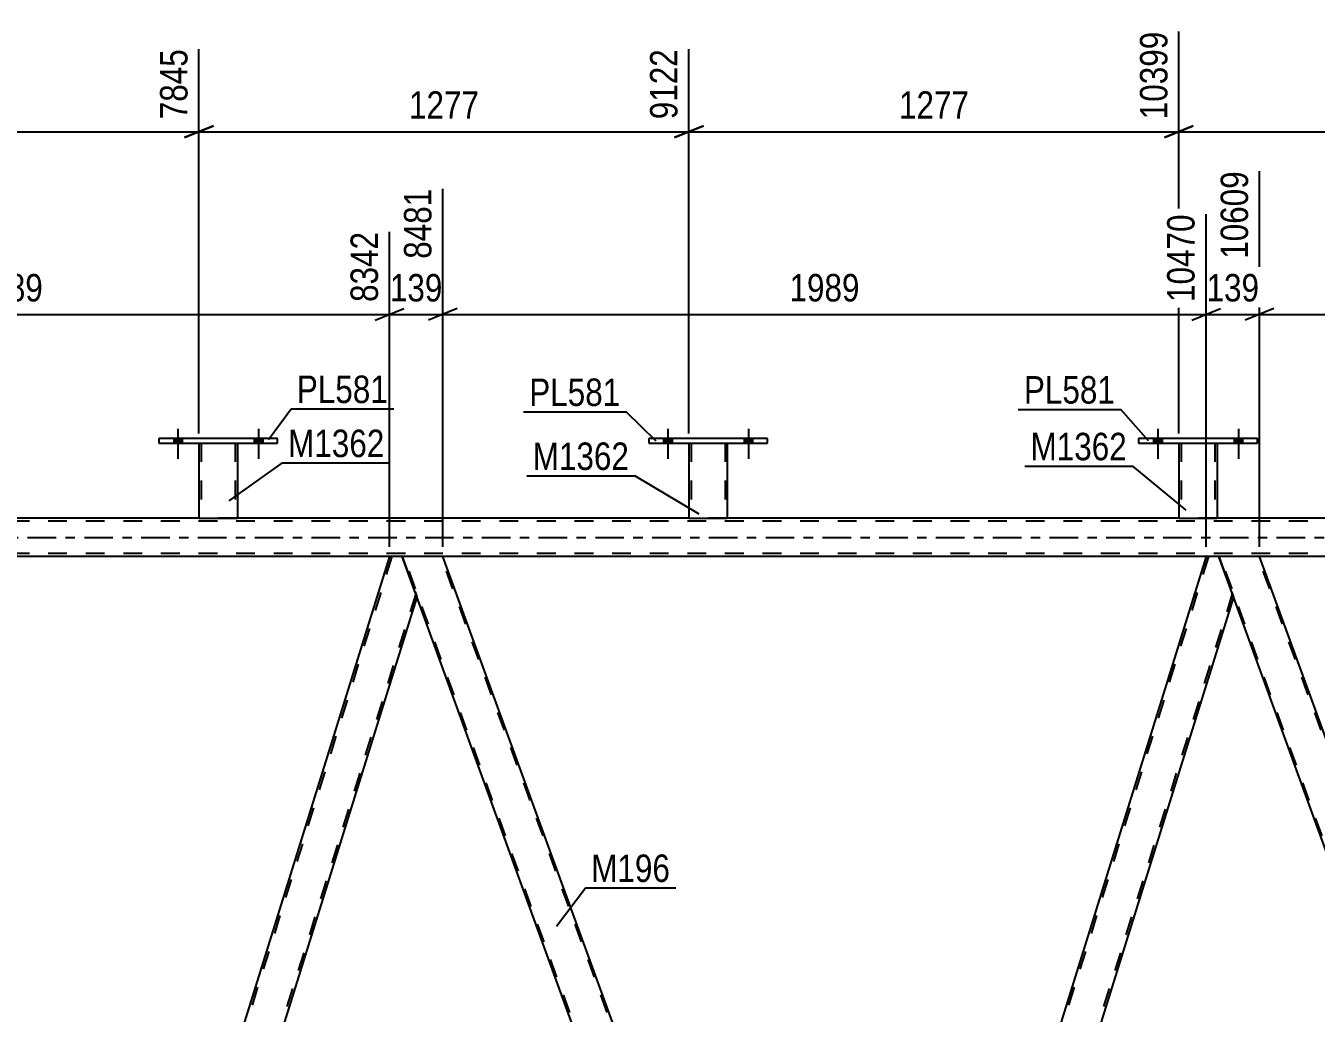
# Model space of a CAD drawing. Header units: millimetres. Extents: x -89 to 752, y -423 to 171.
# Drawn here: x 279.5 to 414.1, y -49.6 to 53.3 of the extents above; entities that cross this region are included whole.
import ezdxf

# ---------------------------------------------------------------- set-up
doc = ezdxf.new("R2010")
doc.units = ezdxf.units.MM
doc.linetypes.add('DXK_LINE_DOT2', pattern=[3.9198, 1.9599, -1.9599])
doc.linetypes.add('DXK_LINE_DOT3', pattern=[5.9187, 2.979, -0.9799, 0.9799, -0.9799])
doc.styles.add('Arial Narrow', font='ARIALN.TTF', dxfattribs={"height": 0.2})

# ---------------------------------------------------------------- blocks, each defined once
blk = doc.blocks.new('Bolt-814409316-3440 - 3409')
at = {"linetype": 'Continuous'}
for points in [[(294.96, 9.84), (295.84, 9.84), (295.84, 10.32), (294.96, 10.32)], [(303.36, 9.84), (304.24, 9.84), (304.24, 10.32), (303.36, 10.32)]]:
    blk.add_hatch(color=1, dxfattribs=at).paths.add_polyline_path(points)
at = {"color": 1, "linetype": 'Continuous'}
for p, q in [((295.4, 11.32), (295.4, 8.2)), ((303.8, 11.32), (303.8, 8.2)), ((294.96, 10.32), (294.96, 9.84)), ((295.84, 10.32), (295.84, 9.84)), ((303.36, 10.32), (303.36, 9.84)), ((304.24, 10.32), (304.24, 9.84))]:
    blk.add_line(p, q, dxfattribs=at)
blk = doc.blocks.new('Bolt-814409316-3441 - 3409')
at = {"linetype": 'Continuous'}
for points in [[(294.96, 9.84), (295.84, 9.84), (295.84, 10.32), (294.96, 10.32)], [(303.36, 9.84), (304.24, 9.84), (304.24, 10.32), (303.36, 10.32)]]:
    blk.add_hatch(color=1, dxfattribs=at).paths.add_polyline_path(points)
at = {"color": 1, "linetype": 'Continuous'}
for p, q in [((295.4, 11.32), (295.4, 8.2)), ((303.8, 11.32), (303.8, 8.2)), ((294.96, 10.32), (294.96, 9.84)), ((295.84, 10.32), (295.84, 9.84)), ((303.36, 10.32), (303.36, 9.84)), ((304.24, 10.32), (304.24, 9.84))]:
    blk.add_line(p, q, dxfattribs=at)
blk = doc.blocks.new('Bolt-814409316-3442 - 3409')
at = {"linetype": 'Continuous'}
for points in [[(346.04, 9.84), (346.92, 9.84), (346.92, 10.32), (346.04, 10.32)], [(354.44, 9.84), (355.32, 9.84), (355.32, 10.32), (354.44, 10.32)]]:
    blk.add_hatch(color=1, dxfattribs=at).paths.add_polyline_path(points)
at = {"color": 1, "linetype": 'Continuous'}
for p, q in [((346.48, 11.32), (346.48, 8.2)), ((354.88, 11.32), (354.88, 8.2)), ((346.04, 10.32), (346.04, 9.84)), ((346.92, 10.32), (346.92, 9.84)), ((354.44, 10.32), (354.44, 9.84)), ((355.32, 10.32), (355.32, 9.84))]:
    blk.add_line(p, q, dxfattribs=at)
blk = doc.blocks.new('Bolt-814409316-3443 - 3409')
at = {"linetype": 'Continuous'}
for points in [[(346.04, 9.84), (346.92, 9.84), (346.92, 10.32), (346.04, 10.32)], [(354.44, 9.84), (355.32, 9.84), (355.32, 10.32), (354.44, 10.32)]]:
    blk.add_hatch(color=1, dxfattribs=at).paths.add_polyline_path(points)
at = {"color": 1, "linetype": 'Continuous'}
for p, q in [((346.48, 11.32), (346.48, 8.2)), ((354.88, 11.32), (354.88, 8.2)), ((346.04, 10.32), (346.04, 9.84)), ((346.92, 10.32), (346.92, 9.84)), ((354.44, 10.32), (354.44, 9.84)), ((355.32, 10.32), (355.32, 9.84))]:
    blk.add_line(p, q, dxfattribs=at)
blk = doc.blocks.new('Part-814409316-3509 - 3409')
at = {"color": 2, "linetype": 'Continuous'}
for p, q in [((293.4, 10.32), (293.4, 9.84)), ((305.8, 10.32), (293.4, 10.32)), ((293.4, 9.84), (305.8, 9.84)), ((305.8, 9.84), (305.8, 10.32))]:
    blk.add_line(p, q, dxfattribs=at)
blk = doc.blocks.new('Part-814409316-3647 - 3409')
at = {"color": 2, "linetype": 'Continuous'}
for p, q in [((237.9, -2), (233.64, -2)), ((280.77, -119.8), (237.9, -2)), ((277.76, -123.22), (235.17, -6.2))]:
    blk.add_line(p, q, dxfattribs=at)
at = {"color": 7, "linetype": 'DXK_LINE_DOT2'}
for p, q in [((233.64, -2), (235.17, -6.2)), ((277.93, -123.22), (233.81, -2)), ((281.85, -123.22), (237.73, -2)), ((282.02, -123.22), (280.77, -119.8)), ((277.76, -123.22), (282.02, -123.22))]:
    blk.add_line(p, q, dxfattribs=at)
blk = doc.blocks.new('Part-814409316-3514 - 3409')
at = {"color": 2, "linetype": 'Continuous'}
for p, q in [((297.6, 9.84), (297.6, 2)), ((301.6, 9.84), (301.6, 2)), ((297.6, 2), (301.6, 2))]:
    blk.add_line(p, q, dxfattribs=at)
at = {"color": 7, "linetype": 'DXK_LINE_DOT2'}
for p, q in [((297.6, 9.84), (301.6, 9.84)), ((297.6, 9.84), (297.6, 9.84)), ((297.6, 9.84), (297.6, 9.84)), ((297.84, 9.84), (297.84, 2)), ((301.36, 9.84), (301.36, 2)), ((301.6, 9.84), (301.6, 9.84)), ((301.6, 9.84), (301.6, 9.84)), ((301.31, 2), (301.35, 2)), ((301.31, 2), (301.35, 2)), ((301.35, 2), (301.36, 2)), ((301.35, 2), (301.36, 2))]:
    blk.add_line(p, q, dxfattribs=at)
blk = doc.blocks.new('Bolt-814409316-3453 - 3409')
at = {"linetype": 'Continuous'}
for points in [[(397.12, 9.84), (398, 9.84), (398, 10.32), (397.12, 10.32)], [(405.52, 9.84), (406.4, 9.84), (406.4, 10.32), (405.52, 10.32)]]:
    blk.add_hatch(color=1, dxfattribs=at).paths.add_polyline_path(points)
at = {"color": 1, "linetype": 'Continuous'}
for p, q in [((397.56, 11.32), (397.56, 8.2)), ((405.96, 11.32), (405.96, 8.2)), ((397.12, 10.32), (397.12, 9.84)), ((398, 10.32), (398, 9.84)), ((405.52, 10.32), (405.52, 9.84)), ((406.4, 10.32), (406.4, 9.84))]:
    blk.add_line(p, q, dxfattribs=at)
blk = doc.blocks.new('Bolt-814409316-3454 - 3409')
at = {"linetype": 'Continuous'}
for points in [[(397.12, 9.84), (398, 9.84), (398, 10.32), (397.12, 10.32)], [(405.52, 9.84), (406.4, 9.84), (406.4, 10.32), (405.52, 10.32)]]:
    blk.add_hatch(color=1, dxfattribs=at).paths.add_polyline_path(points)
at = {"color": 1, "linetype": 'Continuous'}
for p, q in [((397.56, 11.32), (397.56, 8.2)), ((405.96, 11.32), (405.96, 8.2)), ((397.12, 10.32), (397.12, 9.84)), ((398, 10.32), (398, 9.84)), ((405.52, 10.32), (405.52, 9.84)), ((406.4, 10.32), (406.4, 9.84))]:
    blk.add_line(p, q, dxfattribs=at)
blk = doc.blocks.new('Part-814409316-3519 - 3409')
at = {"color": 2, "linetype": 'Continuous'}
for p, q in [((344.48, 10.32), (344.48, 9.84)), ((356.88, 10.32), (344.48, 10.32)), ((344.48, 9.84), (356.88, 9.84)), ((356.88, 9.84), (356.88, 10.32))]:
    blk.add_line(p, q, dxfattribs=at)
blk = doc.blocks.new('Part-814409316-3524 - 3409')
at = {"color": 2, "linetype": 'Continuous'}
for p, q in [((348.68, 9.84), (348.68, 2)), ((352.68, 9.84), (352.68, 2)), ((348.68, 2), (352.68, 2))]:
    blk.add_line(p, q, dxfattribs=at)
at = {"color": 7, "linetype": 'DXK_LINE_DOT2'}
for p, q in [((348.68, 9.84), (352.68, 9.84)), ((348.68, 9.84), (348.68, 9.84)), ((348.68, 9.84), (348.68, 9.84)), ((348.92, 9.84), (348.92, 2)), ((352.44, 9.84), (352.44, 2)), ((352.68, 9.84), (352.68, 9.84)), ((352.68, 9.84), (352.68, 9.84)), ((352.39, 2), (352.43, 2)), ((352.39, 2), (352.43, 2)), ((352.43, 2), (352.44, 2)), ((352.43, 2), (352.44, 2))]:
    blk.add_line(p, q, dxfattribs=at)
blk = doc.blocks.new('Part-814409316-3667 - 3409')
at = {"color": 2, "linetype": 'Continuous'}
for p, q in [((317.46, -2), (280.76, -119.75)), ((318.78, -2), (317.46, -2)), ((320.31, -6.2), (318.78, -2)), ((320.32, -6.25), (283.86, -123.22)), ((282.02, -123.22), (280.77, -119.8))]:
    blk.add_line(p, q, dxfattribs=at)
at = {"color": 7, "linetype": 'DXK_LINE_DOT2'}
for p, q in [((317.71, -2), (280.89, -120.12)), ((320.19, -5.88), (283.61, -123.22)), ((320.32, -6.25), (320.31, -6.2)), ((320.32, -6.25), (320.31, -6.2)), ((280.76, -119.75), (280.77, -119.8)), ((283.86, -123.22), (282.02, -123.22))]:
    blk.add_line(p, q, dxfattribs=at)
blk = doc.blocks.new('Part-814409316-3574 - 3409')
at = {"color": 2, "linetype": 'Continuous'}
for p, q in [((395.56, 10.32), (395.56, 9.84)), ((407.96, 10.32), (395.56, 10.32)), ((395.56, 9.84), (407.96, 9.84)), ((407.96, 9.84), (407.96, 10.32))]:
    blk.add_line(p, q, dxfattribs=at)
blk = doc.blocks.new('Part-814409316-3579 - 3409')
at = {"color": 2, "linetype": 'Continuous'}
for p, q in [((399.76, 9.84), (399.76, 2)), ((403.76, 9.84), (403.76, 2)), ((399.76, 2), (403.76, 2))]:
    blk.add_line(p, q, dxfattribs=at)
at = {"color": 7, "linetype": 'DXK_LINE_DOT2'}
for p, q in [((399.76, 9.84), (403.76, 9.84)), ((399.76, 9.84), (399.76, 9.84)), ((399.76, 9.84), (399.76, 9.84)), ((400, 9.84), (400, 2)), ((403.52, 9.84), (403.52, 2)), ((403.76, 9.84), (403.76, 9.84)), ((403.76, 9.84), (403.76, 9.84)), ((403.47, 2), (403.51, 2)), ((403.47, 2), (403.51, 2)), ((403.51, 2), (403.52, 2)), ((403.51, 2), (403.52, 2))]:
    blk.add_line(p, q, dxfattribs=at)
blk = doc.blocks.new('Part-814409316-3642 - 3409')
at = {"color": 7, "linetype": 'DXK_LINE_DOT2'}
for p, q in [((402.84, -2), (366.03, -120.12)), ((405.32, -5.88), (368.75, -123.22)), ((405.46, -6.25), (405.44, -6.2)), ((405.46, -6.25), (405.44, -6.2)), ((366.31, -118.4), (365.89, -119.75)), ((370.5, -118.4), (369, -123.22)), ((367.15, -123.22), (365.89, -119.75)), ((369, -123.22), (367.15, -123.22))]:
    blk.add_line(p, q, dxfattribs=at)
at = {"color": 2, "linetype": 'Continuous'}
for p, q in [((402.59, -2), (366.31, -118.4)), ((403.91, -2), (402.59, -2)), ((405.44, -6.2), (403.91, -2)), ((405.46, -6.25), (370.5, -118.4))]:
    blk.add_line(p, q, dxfattribs=at)
blk = doc.blocks.new('Part-814409316-3652 - 3409')
at = {"color": 2, "linetype": 'Continuous'}
for p, q in [((408.17, -2), (403.91, -2)), ((451.04, -119.8), (408.17, -2)), ((448.03, -123.22), (405.44, -6.2))]:
    blk.add_line(p, q, dxfattribs=at)
at = {"color": 7, "linetype": 'DXK_LINE_DOT2'}
for p, q in [((403.91, -2), (405.44, -6.2)), ((448.2, -123.22), (404.08, -2)), ((452.12, -123.22), (408, -2)), ((452.29, -123.22), (451.04, -119.8)), ((448.03, -123.22), (452.29, -123.22))]:
    blk.add_line(p, q, dxfattribs=at)
blk = doc.blocks.new('Part-814409316-3662 - 3409')
at = {"color": 2, "linetype": 'Continuous'}
for p, q in [((323.03, -2), (318.78, -2)), ((365.4, -118.4), (323.03, -2)), ((361.14, -118.4), (320.31, -6.2))]:
    blk.add_line(p, q, dxfattribs=at)
at = {"color": 7, "linetype": 'DXK_LINE_DOT2'}
for p, q in [((318.78, -2), (320.31, -6.2)), ((363.07, -123.22), (318.95, -2)), ((366.98, -123.22), (322.86, -2)), ((362.9, -123.22), (361.14, -118.4)), ((367.15, -123.22), (365.4, -118.4)), ((367.15, -123.22), (362.9, -123.22))]:
    blk.add_line(p, q, dxfattribs=at)
blk = doc.blocks.new('Part-814409316-3711 - 3409')
at = {"color": 7, "linetype": 'DXK_LINE_DOT2'}
for p, q in [((632.7, 1.68), (25.23, 1.68)), ((301.6, 2), (297.6, 2)), ((352.68, 2), (348.68, 2)), ((403.76, 2), (399.76, 2)), ((632.7, -1.68), (25.23, -1.68)), ((323.03, -2), (317.46, -2)), ((408.17, -2), (402.59, -2))]:
    blk.add_line(p, q, dxfattribs=at)
at = {"color": 2, "linetype": 'Continuous'}
for p, q in [((297.6, 2), (250.52, 2)), ((348.68, 2), (301.6, 2)), ((399.76, 2), (352.68, 2)), ((450.85, 2), (403.76, 2)), ((317.46, -2), (237.9, -2)), ((402.59, -2), (323.03, -2)), ((487.73, -2), (408.17, -2))]:
    blk.add_line(p, q, dxfattribs=at)
at = {"color": 7, "linetype": 'DXK_LINE_DOT3'}
blk.add_line((25.23, 0), (632.7, 0), dxfattribs=at)
blk = doc.blocks.new('StraightDimension-814409316-13297 - 3409')
at = {"color": 7, "linetype": 'Continuous'}
for p, q in [((323.03, -1), (323.03, 36.36)), ((317.46, -1), (317.46, 31.86)), ((315.96, 22.65), (318.96, 23.85)), ((317.46, 23.25), (323.03, 23.25)), ((324.53, 23.85), (321.53, 22.65))]:
    blk.add_line(p, q, dxfattribs=at)
at = {"color": 0}
blk.add_wipeout([(323.59, 24), (323.59, 28.2), (316.9, 28.2), (316.9, 24)], dxfattribs=at)
at = {"color": 3, "style": 'Arial Narrow'}
blk.add_text('139', height=2.863, dxfattribs=at).set_placement((317.5, 24.6))
at = {"color": 0, "linetype": 'Continuous'}
blk.add_wipeout([(322.43, 36.96), (318.23, 36.96), (318.23, 28.45), (322.43, 28.45)], dxfattribs=at)
at = {"color": 3, "linetype": 'Continuous', "style": 'Arial Narrow'}
blk.add_text('8481', height=2.863, rotation=90.0002, dxfattribs=at).set_placement((321.83, 29.05))
blk = doc.blocks.new('StraightDimension-814409316-12842 - 3409')
at = {"color": 7, "linetype": 'Continuous'}
for p, q in [((297.6, 10.84), (297.6, 50.91)), ((348.68, 10.84), (348.68, 50.91)), ((299.1, 42.9), (296.1, 41.7)), ((297.6, 42.3), (348.68, 42.3)), ((347.18, 41.7), (350.18, 42.9))]:
    blk.add_line(p, q, dxfattribs=at)
at = {"color": 0}
blk.add_wipeout([(327.4, 43.05), (327.4, 47.25), (318.89, 47.25), (318.89, 43.05)], dxfattribs=at)
at = {"color": 3, "style": 'Arial Narrow'}
blk.add_text('1277', height=2.863, dxfattribs=at).set_placement((319.49, 43.65))
at = {"color": 0, "linetype": 'Continuous'}
blk.add_wipeout([(348.08, 51.51), (343.88, 51.51), (343.88, 43), (348.08, 43)], dxfattribs=at)
at = {"color": 3, "linetype": 'Continuous', "style": 'Arial Narrow'}
blk.add_text('9122', height=2.863, rotation=90.0002, dxfattribs=at).set_placement((347.48, 43.6))
blk = doc.blocks.new('StraightDimension-814409316-12841 - 3409')
at = {"color": 7, "linetype": 'Continuous'}
for p, q in [((399.76, 10.84), (399.76, 52.74)), ((348.68, 10.84), (348.68, 50.91)), ((350.18, 42.9), (347.18, 41.7)), ((348.68, 42.3), (399.76, 42.3)), ((398.26, 41.7), (401.26, 42.9))]:
    blk.add_line(p, q, dxfattribs=at)
at = {"color": 0}
blk.add_wipeout([(378.48, 43.05), (378.48, 47.25), (369.97, 47.25), (369.97, 43.05)], dxfattribs=at)
at = {"color": 3, "style": 'Arial Narrow'}
blk.add_text('1277', height=2.863, dxfattribs=at).set_placement((370.57, 43.65))
at = {"color": 0, "linetype": 'Continuous'}
blk.add_wipeout([(399.16, 53.34), (394.96, 53.34), (394.96, 43), (399.16, 43)], dxfattribs=at)
at = {"color": 3, "linetype": 'Continuous', "style": 'Arial Narrow'}
blk.add_text('10399', height=2.863, rotation=90.0002, dxfattribs=at).set_placement((398.56, 43.6))
blk = doc.blocks.new('StraightDimension-814409316-12840 - 3409')
at = {"color": 7, "linetype": 'Continuous'}
for p, q in [((399.76, 10.84), (399.76, 52.74)), ((450.85, 10.84), (450.85, 52.74)), ((401.26, 42.9), (398.26, 41.7)), ((399.76, 42.3), (450.85, 42.3)), ((449.35, 41.7), (452.35, 42.9))]:
    blk.add_line(p, q, dxfattribs=at)
at = {"color": 0}
blk.add_wipeout([(429.56, 43.05), (429.56, 47.25), (421.05, 47.25), (421.05, 43.05)], dxfattribs=at)
at = {"color": 3, "style": 'Arial Narrow'}
blk.add_text('1277', height=2.863, dxfattribs=at).set_placement((421.65, 43.65))
at = {"color": 0, "linetype": 'Continuous'}
blk.add_wipeout([(450.25, 53.34), (446.05, 53.34), (446.05, 43), (450.25, 43)], dxfattribs=at)
at = {"color": 3, "linetype": 'Continuous', "style": 'Arial Narrow'}
blk.add_text('11676', height=2.863, rotation=90.0002, dxfattribs=at).set_placement((449.65, 43.6))
blk = doc.blocks.new('StraightDimension-814409316-12843 - 3409')
at = {"color": 7, "linetype": 'Continuous'}
for p, q in [((246.52, 10.83), (246.52, 50.91)), ((297.6, 10.84), (297.6, 50.91)), ((248.02, 42.9), (245.02, 41.7)), ((246.52, 42.3), (297.6, 42.3)), ((296.1, 41.7), (299.1, 42.9))]:
    blk.add_line(p, q, dxfattribs=at)
at = {"color": 0}
blk.add_wipeout([(276.32, 43.05), (276.32, 47.25), (267.81, 47.25), (267.81, 43.05)], dxfattribs=at)
at = {"color": 3, "style": 'Arial Narrow'}
blk.add_text('1277', height=2.863, dxfattribs=at).set_placement((268.41, 43.65))
at = {"color": 0, "linetype": 'Continuous'}
blk.add_wipeout([(297, 51.51), (292.8, 51.51), (292.8, 43), (297, 43)], dxfattribs=at)
at = {"color": 3, "linetype": 'Continuous', "style": 'Arial Narrow'}
blk.add_text('7845', height=2.863, rotation=90.0002, dxfattribs=at).set_placement((296.4, 43.6))
blk = doc.blocks.new('StraightDimension-814409316-13294 - 3409')
at = {"color": 7, "linetype": 'Continuous'}
for p, q in [((408.17, -1), (408.17, 38.19)), ((487.73, -1), (487.73, 33.69)), ((409.67, 23.85), (406.67, 22.65)), ((408.17, 23.25), (487.73, 23.25)), ((486.23, 22.65), (489.23, 23.85))]:
    blk.add_line(p, q, dxfattribs=at)
at = {"color": 0}
blk.add_wipeout([(452.2, 24), (452.2, 28.2), (443.69, 28.2), (443.69, 24)], dxfattribs=at)
at = {"color": 3, "style": 'Arial Narrow'}
blk.add_text('1989', height=2.863, dxfattribs=at).set_placement((444.29, 24.6))
at = {"color": 0, "linetype": 'Continuous'}
blk.add_wipeout([(487.13, 34.29), (482.93, 34.29), (482.93, 23.95), (487.13, 23.95)], dxfattribs=at)
at = {"color": 3, "linetype": 'Continuous', "style": 'Arial Narrow'}
blk.add_text('12598', height=2.863, rotation=90.0002, dxfattribs=at).set_placement((486.53, 24.55))
blk = doc.blocks.new('StraightDimension-814409316-13295 - 3409')
at = {"color": 7, "linetype": 'Continuous'}
for p, q in [((408.17, -1), (408.17, 38.19)), ((402.59, -1), (402.59, 33.69)), ((401.09, 22.65), (404.09, 23.85)), ((402.59, 23.25), (408.17, 23.25)), ((409.67, 23.85), (406.67, 22.65))]:
    blk.add_line(p, q, dxfattribs=at)
at = {"color": 0}
blk.add_wipeout([(408.72, 24), (408.72, 28.2), (402.04, 28.2), (402.04, 24)], dxfattribs=at)
at = {"color": 3, "style": 'Arial Narrow'}
blk.add_text('139', height=2.863, dxfattribs=at).set_placement((402.64, 24.6))
at = {"color": 0, "linetype": 'Continuous'}
blk.add_wipeout([(407.57, 38.79), (403.37, 38.79), (403.37, 28.45), (407.57, 28.45)], dxfattribs=at)
at = {"color": 3, "linetype": 'Continuous', "style": 'Arial Narrow'}
blk.add_text('10609', height=2.863, rotation=90.0002, dxfattribs=at).set_placement((406.97, 29.05))
blk = doc.blocks.new('StraightDimension-814409316-13296 - 3409')
at = {"color": 7, "linetype": 'Continuous'}
for p, q in [((323.03, -1), (323.03, 36.36)), ((402.59, -1), (402.59, 33.69)), ((324.53, 23.85), (321.53, 22.65)), ((323.03, 23.25), (402.59, 23.25)), ((401.09, 22.65), (404.09, 23.85))]:
    blk.add_line(p, q, dxfattribs=at)
at = {"color": 0}
blk.add_wipeout([(367.07, 24), (367.07, 28.2), (358.56, 28.2), (358.56, 24)], dxfattribs=at)
at = {"color": 3, "style": 'Arial Narrow'}
blk.add_text('1989', height=2.863, dxfattribs=at).set_placement((359.16, 24.6))
at = {"color": 0, "linetype": 'Continuous'}
blk.add_wipeout([(401.99, 34.29), (397.79, 34.29), (397.79, 23.95), (401.99, 23.95)], dxfattribs=at)
at = {"color": 3, "linetype": 'Continuous', "style": 'Arial Narrow'}
blk.add_text('10470', height=2.863, rotation=90.0002, dxfattribs=at).set_placement((401.39, 24.55))
blk = doc.blocks.new('StraightDimension-814409316-13298 - 3409')
at = {"color": 7, "linetype": 'Continuous'}
for p, q in [((237.9, -1), (237.9, 36.36)), ((317.46, -1), (317.46, 31.86)), ((239.4, 23.85), (236.4, 22.65)), ((237.9, 23.25), (317.46, 23.25)), ((315.96, 22.65), (318.96, 23.85))]:
    blk.add_line(p, q, dxfattribs=at)
at = {"color": 0}
blk.add_wipeout([(281.94, 24), (281.94, 28.2), (273.42, 28.2), (273.42, 24)], dxfattribs=at)
at = {"color": 3, "style": 'Arial Narrow'}
blk.add_text('1989', height=2.863, dxfattribs=at).set_placement((274.02, 24.6))
at = {"color": 0, "linetype": 'Continuous'}
blk.add_wipeout([(316.86, 32.46), (312.66, 32.46), (312.66, 23.95), (316.86, 23.95)], dxfattribs=at)
at = {"color": 3, "linetype": 'Continuous', "style": 'Arial Narrow'}
blk.add_text('8342', height=2.863, rotation=90.0002, dxfattribs=at).set_placement((316.26, 24.55))
blk = doc.blocks.new('Mark-814409316-3505 - 3409')
at = {"color": 0}
blk.add_wipeout([(317.3, 14.01), (317.3, 17.01), (307.8, 17.01), (307.8, 14.01)], dxfattribs=at)
blk.add_wipeout([(317.3, 14.01), (317.3, 17.01), (307.8, 17.01), (307.8, 14.01)], dxfattribs=at)
at = {"color": 30, "linetype": 'Continuous'}
for p, q in [((304.83, 10.19), (307.2, 13.41)), ((307.2, 13.41), (317.9, 13.41))]:
    blk.add_line(p, q, dxfattribs=at)
at = {"color": 3, "style": 'Arial Narrow'}
blk.add_text('PL581', height=2.863, dxfattribs=at).set_placement((307.8, 14.01))
blk = doc.blocks.new('Mark-814409316-3510 - 3409')
at = {"color": 0}
blk.add_wipeout([(316.94, 8.37), (316.94, 11.37), (306.89, 11.37), (306.89, 8.37)], dxfattribs=at)
blk.add_wipeout([(316.94, 8.37), (316.94, 11.37), (306.89, 11.37), (306.89, 8.37)], dxfattribs=at)
at = {"color": 30, "linetype": 'Continuous'}
for p, q in [((300.76, 3.8), (306.29, 7.77)), ((306.29, 7.77), (317.54, 7.77))]:
    blk.add_line(p, q, dxfattribs=at)
at = {"color": 3, "style": 'Arial Narrow'}
blk.add_text('M1362', height=2.863, dxfattribs=at).set_placement((306.89, 8.37))
blk = doc.blocks.new('Mark-814409316-3515 - 3409')
at = {"color": 0}
blk.add_wipeout([(341.53, 13.7), (341.53, 16.7), (332.03, 16.7), (332.03, 13.7)], dxfattribs=at)
blk.add_wipeout([(341.53, 13.7), (341.53, 16.7), (332.03, 16.7), (332.03, 13.7)], dxfattribs=at)
at = {"color": 30, "linetype": 'Continuous'}
for p in [(331.43, 13.1), (345.26, 10.02)]:
    blk.add_line(p, (342.13, 13.1), dxfattribs=at)
at = {"color": 3, "style": 'Arial Narrow'}
blk.add_text('PL581', height=2.863, dxfattribs=at).set_placement((332.03, 13.7))
blk = doc.blocks.new('Mark-814409316-3520 - 3409')
at = {"color": 0}
blk.add_wipeout([(342.44, 7.03), (342.44, 10.03), (332.39, 10.03), (332.39, 7.03)], dxfattribs=at)
blk.add_wipeout([(342.44, 7.03), (342.44, 10.03), (332.39, 10.03), (332.39, 7.03)], dxfattribs=at)
at = {"color": 30, "linetype": 'Continuous'}
for p in [(331.79, 6.43), (349.76, 2.41)]:
    blk.add_line(p, (343.04, 6.43), dxfattribs=at)
at = {"color": 3, "style": 'Arial Narrow'}
blk.add_text('M1362', height=2.863, dxfattribs=at).set_placement((332.39, 7.03))
blk = doc.blocks.new('Mark-814409316-3570 - 3409')
at = {"color": 0}
blk.add_wipeout([(393.1, 13.95), (393.1, 16.95), (383.6, 16.95), (383.6, 13.95)], dxfattribs=at)
blk.add_wipeout([(393.1, 13.95), (393.1, 16.95), (383.6, 16.95), (383.6, 13.95)], dxfattribs=at)
at = {"color": 30, "linetype": 'Continuous'}
for p in [(383, 13.35), (396.58, 10.06)]:
    blk.add_line(p, (393.7, 13.35), dxfattribs=at)
at = {"color": 3, "style": 'Arial Narrow'}
blk.add_text('PL581', height=2.863, dxfattribs=at).set_placement((383.6, 13.95))
blk = doc.blocks.new('Mark-814409316-3575 - 3409')
at = {"color": 0}
blk.add_wipeout([(394.34, 8.04), (394.34, 11.04), (384.29, 11.04), (384.29, 8.04)], dxfattribs=at)
blk.add_wipeout([(394.34, 8.04), (394.34, 11.04), (384.29, 11.04), (384.29, 8.04)], dxfattribs=at)
at = {"color": 30, "linetype": 'Continuous'}
for p in [(383.69, 7.44), (400.53, 2.83)]:
    blk.add_line(p, (394.94, 7.44), dxfattribs=at)
at = {"color": 3, "style": 'Arial Narrow'}
blk.add_text('M1362', height=2.863, dxfattribs=at).set_placement((384.29, 8.04))
blk = doc.blocks.new('Mark-814409316-3658 - 3409')
at = {"color": 0}
blk.add_wipeout([(346.72, -35.93), (346.72, -32.93), (338.49, -32.93), (338.49, -35.93)], dxfattribs=at)
blk.add_wipeout([(346.72, -35.93), (346.72, -32.93), (338.49, -32.93), (338.49, -35.93)], dxfattribs=at)
at = {"color": 30, "linetype": 'Continuous'}
for p, q in [((334.88, -40.54), (337.89, -36.53)), ((337.89, -36.53), (347.32, -36.53))]:
    blk.add_line(p, q, dxfattribs=at)
at = {"color": 3, "style": 'Arial Narrow'}
blk.add_text('M196', height=2.863, dxfattribs=at).set_placement((338.49, -35.93))

msp = doc.modelspace()

# ---------------------------------------------------------------- block references
for name in ['Bolt-814409316-3440 - 3409', 'Bolt-814409316-3441 - 3409', 'Bolt-814409316-3442 - 3409', 'Bolt-814409316-3443 - 3409', 'Bolt-814409316-3453 - 3409', 'Bolt-814409316-3454 - 3409', 'Part-814409316-3509 - 3409', 'Part-814409316-3514 - 3409', 'Part-814409316-3519 - 3409', 'Part-814409316-3524 - 3409', 'Part-814409316-3574 - 3409', 'Part-814409316-3579 - 3409', 'Part-814409316-3711 - 3409', 'Part-814409316-3647 - 3409', 'Part-814409316-3667 - 3409', 'Part-814409316-3662 - 3409', 'Part-814409316-3642 - 3409', 'Part-814409316-3652 - 3409']:
    msp.add_blockref(name, (0, 0))

# ---------------------------------------------------------------- next in the draw order: block references
for name in ['StraightDimension-814409316-13297 - 3409', 'Mark-814409316-3658 - 3409']:
    msp.add_blockref(name, (0, 0))

# ---------------------------------------------------------------- next in the draw order: block references
msp.add_blockref('StraightDimension-814409316-12842 - 3409', (0, 0))

# ---------------------------------------------------------------- next in the draw order: block references
for name in ['StraightDimension-814409316-12841 - 3409', 'StraightDimension-814409316-12843 - 3409']:
    msp.add_blockref(name, (0, 0))

# ---------------------------------------------------------------- next in the draw order: block references
for name in ['StraightDimension-814409316-12840 - 3409', 'StraightDimension-814409316-13298 - 3409']:
    msp.add_blockref(name, (0, 0))

# ---------------------------------------------------------------- next in the draw order: block references
for name in ['StraightDimension-814409316-13294 - 3409', 'Mark-814409316-3505 - 3409']:
    msp.add_blockref(name, (0, 0))

# ---------------------------------------------------------------- next in the draw order: block references
for name in ['StraightDimension-814409316-13295 - 3409', 'Mark-814409316-3510 - 3409']:
    msp.add_blockref(name, (0, 0))

# ---------------------------------------------------------------- next in the draw order: block references
msp.add_blockref('StraightDimension-814409316-13296 - 3409', (0, 0))

# ---------------------------------------------------------------- next in the draw order: block references
for name in ['Mark-814409316-3515 - 3409', 'Mark-814409316-3570 - 3409']:
    msp.add_blockref(name, (0, 0))

# ---------------------------------------------------------------- next in the draw order: block references
for name in ['Mark-814409316-3575 - 3409', 'Mark-814409316-3520 - 3409']:
    msp.add_blockref(name, (0, 0))

doc.saveas('drawing.dxf')
